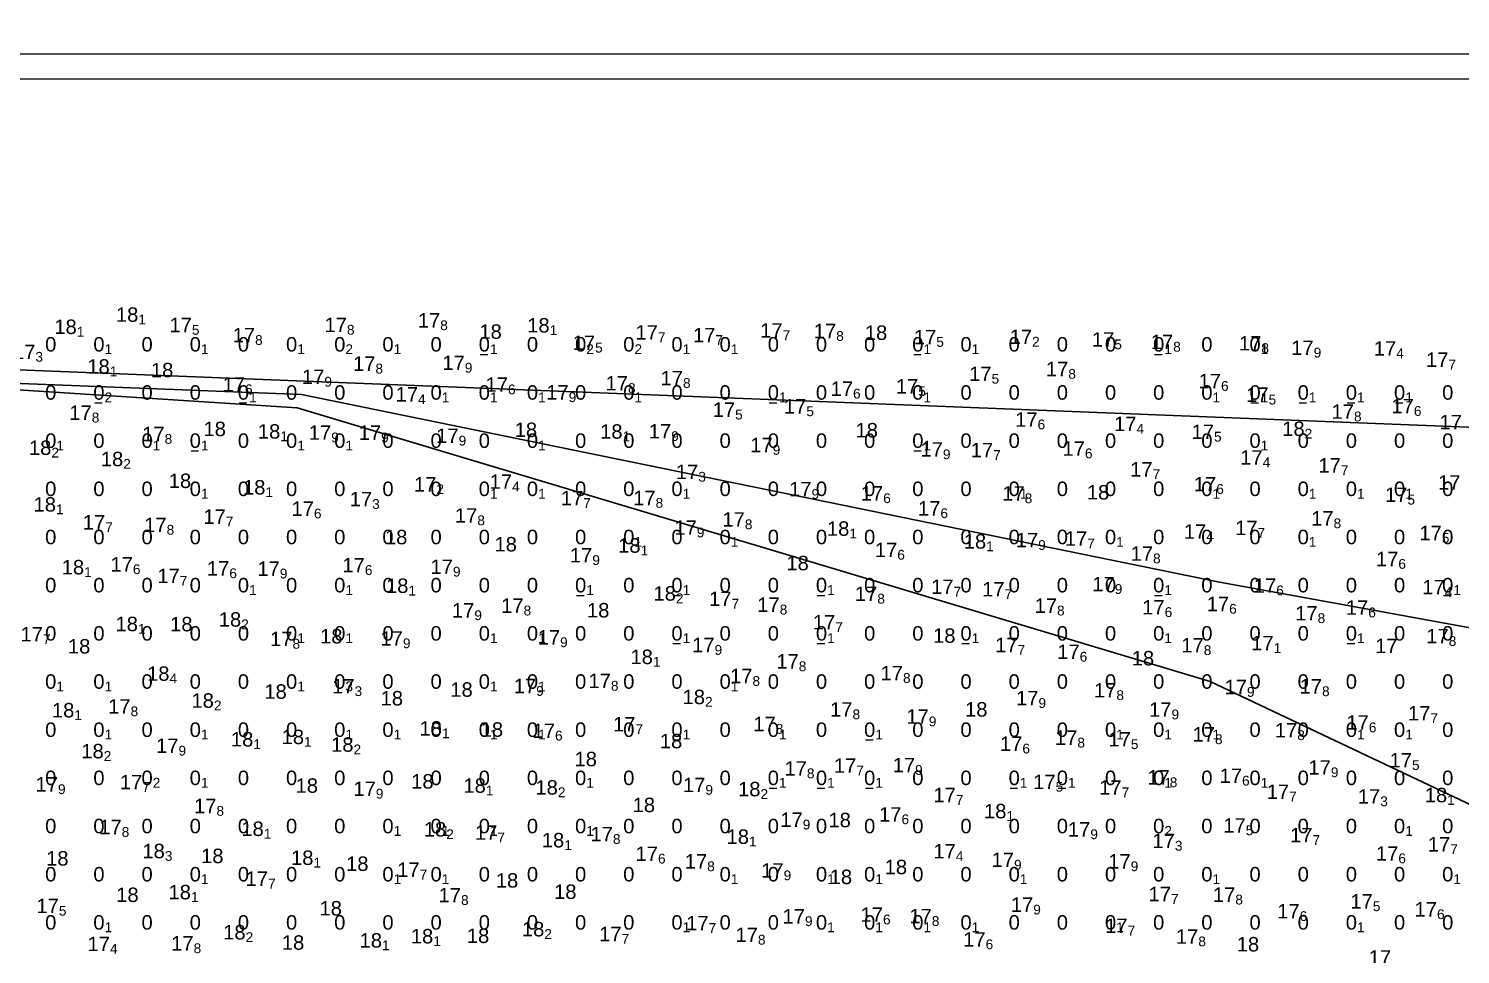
# Model space of a CAD drawing. Header units: millimetres. Extents: x 0 to 581027, y 0 to 6627194.
# Drawn here: x 580142.5 to 580320.9, y 6625922 to 6626037.3 of the extents above; entities that cross this region are included whole.
import ezdxf
from ezdxf.enums import TextEntityAlignment as Align

# ---------------------------------------------------------------- set-up
doc = ezdxf.new("R2010")
doc.units = ezdxf.units.MM
doc.layers.add('Soundings_1000', color=7, linetype='Continuous', true_color=0x000000)
doc.layers.add('soundings_diff', color=7, linetype='Continuous', true_color=0x000000)
for name, color, linetype in [('tiff', 7, 'Continuous'), ('tiff17.2', 7, 'Continuous'), ('Этап 3.2 верхняя бровка', 7, 'Continuous'), ('Этап 3.2 нижняя бровка', 7, 'Continuous'), ('Этап 3.2 рабочая прорезь', 7, 'Continuous'), ('Этап 4.2 нижняя бровка', 7, 'Continuous')]:
    doc.layers.add(name, color=color, linetype=linetype)
doc.styles.get("Standard").update_dxf_attribs({"font": 'arial.ttf'})
picture_1 = doc.add_image_def('image2.tif', size_in_pixel=(3838, 2796))
picture_2 = doc.add_image_def('image3.tif', size_in_pixel=(3838, 2796))
picture_3 = doc.add_image_def('image4.tif', size_in_pixel=(2844, 2049))

msp = doc.modelspace()

# ---------------------------------------------------------------- linework, layer by layer
at = {"layer": 'soundings_diff', "color": 18, "true_color": 0x000000}
for p, q in [((580198.78, 6625996.72, -0.06), (580199.72, 6625996.72, -0.06)), ((580252.78, 6625996.72, -0.05), (580253.72, 6625996.72, -0.05)), ((580282.78, 6625996.72, -0.05), (580283.72, 6625996.72, -0.05)), ((580150.78, 6625990.72, -0.16), (580151.72, 6625990.72, -0.16)), ((580168.78, 6625990.72, -0.05), (580169.72, 6625990.72, -0.05)), ((580234.78, 6625990.72, -0.06), (580235.72, 6625990.72, -0.06)), ((580294.78, 6625990.72, -0.07), (580295.72, 6625990.72, -0.07)), ((580300.78, 6625990.72, -0.05), (580301.72, 6625990.72, -0.05)), ((580306.78, 6625990.72, -0.08), (580307.72, 6625990.72, -0.08)), ((580312.78, 6625990.72, -0.11), (580313.72, 6625990.72, -0.11)), ((580162.78, 6625984.72, -0.05), (580163.72, 6625984.72, -0.05)), ((580252.78, 6625984.72, -0.05), (580253.72, 6625984.72, -0.05)), ((580210.78, 6625966.72, -0.05), (580211.72, 6625966.72, -0.05)), ((580222.78, 6625966.72, -0.13), (580223.72, 6625966.72, -0.13)), ((580240.78, 6625966.72, -0.06), (580241.72, 6625966.72, -0.06)), ((580282.78, 6625966.72, -0.08), (580283.72, 6625966.72, -0.08)), ((580318.78, 6625966.72, -0.05), (580319.72, 6625966.72, -0.05)), ((580222.78, 6625960.72, -0.07), (580223.72, 6625960.72, -0.07)), ((580240.78, 6625960.72, -0.11), (580241.72, 6625960.72, -0.11)), ((580258.78, 6625960.72, -0.08), (580259.72, 6625960.72, -0.08)), ((580306.78, 6625960.72, -0.08), (580307.72, 6625960.72, -0.08)), ((580222.78, 6625948.72, -0.07), (580223.72, 6625948.72, -0.07)), ((580246.78, 6625948.72, -0.06), (580247.72, 6625948.72, -0.06)), ((580234.78, 6625942.72, -0.07), (580235.72, 6625942.72, -0.07)), ((580240.78, 6625942.72, -0.05), (580241.72, 6625942.72, -0.05)), ((580246.78, 6625942.72, -0.05), (580247.72, 6625942.72, -0.05)), ((580264.78, 6625942.72, -0.08), (580265.72, 6625942.72, -0.08)), ((580270.78, 6625942.72, -0.11), (580271.72, 6625942.72, -0.11))]:
    msp.add_line(p, q, dxfattribs=at)
at = {"layer": 'Этап 3.2 верхняя бровка', "color": 3, "lineweight": 30}
msp.add_lwpolyline([(580109.64, 6625994.38), (580176, 6625990.07), (580289.72, 6625956.01), (580347.34, 6625928.72), (580434.28, 6625915.16), (580568.81, 6625931.39), (580570.09, 6625963.7)], dxfattribs=at)
at = {"layer": 'Этап 3.2 нижняя бровка', "color": 1, "lineweight": 30}
msp.add_lwpolyline([(580576.58, 6626127.97), (580534.6, 6626089.19), (580127.29, 6626105.37), (580109.71, 6625996.05), (580570.65, 6625977.85), (580576.58, 6626127.97)], dxfattribs=at)
at = {"layer": 'Этап 3.2 рабочая прорезь', "color": 5, "lineweight": 30}
msp.add_lwpolyline([(580109.71, 6625996.05), (580109.64, 6625994.38), (580176.53, 6625991.74), (580290.65, 6625968.42), (580348.76, 6625957.82), (580436, 6625950.56), (580570.09, 6625963.7), (580570.65, 6625977.85)], dxfattribs=at)
at = {"layer": 'Этап 4.2 нижняя бровка', "color": 1, "lineweight": 30}
msp.add_lwpolyline([(580570.65, 6625977.85), (580109.71, 6625996.05), (580034.52, 6625734.46), (580560.2, 6625713.67), (580570.65, 6625977.85)], dxfattribs=at)

# ---------------------------------------------------------------- texts
at = {"layer": 'Soundings_1000', "color": 18, "true_color": 0x000000}
for s, p in [('18', (580148.54, 6626000.18, 18.05)), ('18', (580156.21, 6626001.7, 18.11)), ('17', (580162.88, 6626000.41, 17.49)), ('17', (580182.19, 6626000.42, 17.75)), ('17', (580193.81, 6626000.98, 17.82)), ('18', (580207.44, 6626000.37, 18.07)), ('17', (580170.75, 6625999.14, 17.77)), ('18', (580201.48, 6625999.58, 18.03)), ('17', (580220.92, 6625999.48, 17.71)), ('17', (580228.09, 6625999.14, 17.71)), ('17', (580236.46, 6625999.73, 17.74)), ('17', (580243.13, 6625999.65, 17.83)), ('18', (580249.49, 6625999.45, 17.99)), ('17', (580255.6, 6625998.9, 17.5)), ('17', (580267.53, 6625998.93, 17.2)), ('17', (580277.77, 6625998.6, 17.48)), ('17', (580143.39, 6625997.05, 17.29)), ('17', (580213.1, 6625998.19, 17.54)), ('17', (580285.1, 6625998.3, 17.75)), ('17', (580296.09, 6625998.13, 17.83)), ('17', (580302.6, 6625997.57, 17.92)), ('17', (580312.88, 6625997.48, 17.38)), ('18', (580152.65, 6625995.24, 18.14)), ('17', (580185.74, 6625995.58, 17.8)), ('17', (580196.87, 6625995.69, 17.85)), ('17', (580272.04, 6625994.93, 17.81)), ('17', (580319.38, 6625996.08, 17.72)), ('18', (580160.57, 6625994.79, 17.98)), ('17', (580179.38, 6625993.95, 17.87)), ('17', (580217.2, 6625993.15, 17.75)), ('17', (580224.05, 6625993.79, 17.84)), ('17', (580262.48, 6625994.32, 17.45)), ('17', (580291.06, 6625993.42, 17.56)), ('17', (580169.5, 6625993, 17.57)), ('17', (580191.05, 6625991.77, 17.35)), ('17', (580202.25, 6625992.99, 17.59)), ('17', (580209.81, 6625992.02, 17.89)), ('17', (580245.23, 6625992.47, 17.58)), ('17', (580253.35, 6625992.76, 17.46)), ('17', (580296.98, 6625991.72, 17.53)), ('17', (580150.4, 6625989.49, 17.79)), ('17', (580230.54, 6625989.86, 17.52)), ('17', (580239.41, 6625990.27, 17.48)), ('17', (580307.62, 6625989.62, 17.79)), ('17', (580315.08, 6625990.3, 17.63)), ('17', (580268.21, 6625988.63, 17.58)), ('17', (580280.53, 6625988.09, 17.4)), ('17', (580321.07, 6625988.31, 17.37)), ('17', (580159.48, 6625986.83, 17.76)), ('18', (580167.12, 6625987.46, 17.97)), ('18', (580173.89, 6625987.15, 18.08)), ('17', (580180.23, 6625987.01, 17.85)), ('17', (580186.45, 6625987, 17.93)), ('17', (580196.1, 6625986.61, 17.9)), ('18', (580205.88, 6625987.35, 18.04)), ('18', (580216.52, 6625987.14, 18.07)), ('17', (580222.58, 6625987.17, 17.94)), ('18', (580248.33, 6625987.3, 17.96)), ('17', (580290.19, 6625987.1, 17.48)), ('18', (580301.48, 6625987.48, 18.23)), ('18', (580145.38, 6625985.12, 18.2)), ('17', (580235.22, 6625985.46, 17.9)), ('17', (580256.42, 6625984.91, 17.91)), ('17', (580262.68, 6625984.82, 17.74)), ('17', (580274.11, 6625985.02, 17.55)), ('18', (580154.33, 6625983.71, 18.17)), ('17', (580282.54, 6625982.43, 17.65)), ('17', (580296.25, 6625983.91, 17.41)), ('17', (580305.98, 6625982.92, 17.71)), ('18', (580162.79, 6625981, 18)), ('17', (580193.33, 6625980.56, 17.18)), ('17', (580202.76, 6625980.9, 17.39)), ('17', (580225.95, 6625982.11, 17.28)), ('17', (580290.46, 6625980.58, 17.62)), ('17', (580320.88, 6625980.79, 17.9)), ('18', (580172.04, 6625980.19, 18.09)), ('17', (580211.62, 6625978.84, 17.71)), ('17', (580220.63, 6625978.86, 17.78)), ('17', (580240.06, 6625979.96, 17.88)), ('17', (580248.98, 6625979.44, 17.6)), ('17', (580266.61, 6625979.43, 17.79)), ('18', (580277.14, 6625979.57, 17.97)), ('17', (580314.28, 6625979.26, 17.48)), ('18', (580145.95, 6625978.06, 18.12)), ('17', (580178.08, 6625977.53, 17.62)), ('17', (580185.33, 6625978.72, 17.29)), ('17', (580256.11, 6625977.57, 17.62)), ('17', (580152.08, 6625975.83, 17.7)), ('17', (580159.73, 6625975.51, 17.77)), ('17', (580167.1, 6625976.53, 17.68)), ('17', (580198.43, 6625976.68, 17.75)), ('17', (580231.75, 6625976.19, 17.8)), ('17', (580305.08, 6625976.32, 17.76)), ('18', (580189.72, 6625973.99, 17.96)), ('17', (580225.77, 6625975.17, 17.93)), ('18', (580244.77, 6625975.05, 18.07)), ('18', (580261.81, 6625973.45, 18.06)), ('17', (580268.29, 6625973.61, 17.86)), ('17', (580274.4, 6625973.81, 17.69)), ('17', (580289.22, 6625974.68, 17.42)), ('17', (580295.61, 6625975.13, 17.73)), ('17', (580318.56, 6625974.49, 17.47)), ('18', (580203.36, 6625973.1, 18.01)), ('17', (580212.75, 6625971.73, 17.92)), ('18', (580218.76, 6625972.94, 18.08)), ('17', (580250.74, 6625972.39, 17.61)), ('17', (580282.6, 6625971.94, 17.77)), ('18', (580149.46, 6625970.24, 18.05)), ('17', (580155.53, 6625970.59, 17.57)), ('17', (580167.54, 6625970.09, 17.62)), ('17', (580173.83, 6625970.06, 17.85)), ('17', (580184.42, 6625970.49, 17.64)), ('17', (580195.39, 6625970.29, 17.93)), ('18', (580239.72, 6625970.75, 17.95)), ('17', (580313.15, 6625971.26, 17.64)), ('17', (580161.37, 6625969.15, 17.66)), ('17', (580277.82, 6625968.13, 17.86)), ('18', (580189.85, 6625967.93, 18.13)), ('18', (580223.16, 6625966.97, 18.16)), ('17', (580230.09, 6625966.3, 17.68)), ('17', (580248.25, 6625966.93, 17.83)), ('17', (580257.75, 6625967.8, 17.66)), ('17', (580264.1, 6625967.5, 17.69)), ('17', (580297.94, 6625967.95, 17.57)), ('17', (580318.92, 6625967.76, 17.44)), ('17', (580198.06, 6625964.87, 17.92)), ('17', (580204.19, 6625965.45, 17.81)), ('18', (580214.88, 6625964.88, 18.04)), ('17', (580236.09, 6625965.57, 17.81)), ('17', (580270.64, 6625965.45, 17.75)), ('17', (580284.04, 6625965.25, 17.62)), ('17', (580292.07, 6625965.66, 17.57)), ('17', (580309.4, 6625965.21, 17.58)), ('18', (580156.16, 6625963.17, 18.09)), ('18', (580162.96, 6625963.15, 17.97)), ('18', (580169.02, 6625963.73, 18.23)), ('17', (580243.02, 6625963.39, 17.7)), ('17', (580303.09, 6625964.5, 17.81)), ('17', (580144.33, 6625961.89, 17.71)), ('17', (580175.41, 6625961.31, 17.76)), ('18', (580181.64, 6625961.64, 17.98)), ('17', (580189.16, 6625961.37, 17.92)), ('17', (580208.74, 6625961.5, 17.9)), ('18', (580257.99, 6625961.72, 17.99)), ('17', (580319.42, 6625961.65, 17.82)), ('18', (580150.23, 6625960.39, 17.96)), ('17', (580227.98, 6625960.55, 17.94)), ('17', (580265.72, 6625960.55, 17.73)), ('17', (580273.46, 6625959.7, 17.59)), ('17', (580288.91, 6625960.52, 17.77)), ('17', (580297.62, 6625960.78, 17.08)), ('17', (580313.05, 6625960.44, 17.01)), ('18', (580220.3, 6625959.07, 18.07)), ('17', (580238.47, 6625958.51, 17.8)), ('18', (580282.73, 6625958.9, 18.01)), ('18', (580160.09, 6625956.99, 18.36)), ('17', (580215.07, 6625956.08, 17.81)), ('17', (580232.7, 6625956.68, 17.76)), ('17', (580251.45, 6625957.05, 17.83)), ('18', (580174.7, 6625954.75, 17.97)), ('17', (580183.14, 6625955.41, 17.29)), ('18', (580189.18, 6625953.92, 17.97)), ('18', (580197.86, 6625955, 18.03)), ('17', (580205.76, 6625955.44, 17.85)), ('18', (580226.79, 6625954.08, 18.19)), ('17', (580268.32, 6625953.93, 17.94)), ('17', (580278.03, 6625954.91, 17.82)), ('17', (580294.29, 6625955.31, 17.87)), ('17', (580303.64, 6625955.4, 17.84)), ('18', (580148.24, 6625952.43, 18.05)), ('17', (580155.24, 6625952.9, 17.82)), ('18', (580165.62, 6625953.63, 18.16)), ('17', (580245.16, 6625952.52, 17.82)), ('18', (580261.97, 6625952.53, 18.02)), ('17', (580284.89, 6625952.51, 17.93)), ('17', (580317.14, 6625952.05, 17.7)), ('17', (580218.13, 6625950.68, 17.65)), ('17', (580235.6, 6625950.71, 17.78)), ('17', (580254.66, 6625951.64, 17.93)), ('17', (580309.47, 6625950.9, 17.63)), ('18', (580170.53, 6625948.81, 18.09)), ('18', (580176.85, 6625949.1, 18.11)), ('18', (580194.02, 6625950.16, 18.1)), ('18', (580201.64, 6625950.02, 18.03)), ('17', (580208.11, 6625949.87, 17.6)), ('18', (580223.96, 6625948.58, 17.97)), ('17', (580273.17, 6625949, 17.79)), ('17', (580279.83, 6625948.81, 17.46)), ('17', (580290.31, 6625949.42, 17.81)), ('17', (580300.56, 6625949.93, 17.75)), ('18', (580151.9, 6625947.33, 18.16)), ('17', (580161.21, 6625948, 17.94)), ('18', (580183.01, 6625948.15, 18.19)), ('17', (580266.32, 6625948.26, 17.58)), ('18', (580213.33, 6625946.35, 17.95)), ('17', (580239.48, 6625945.17, 17.82)), ('17', (580245.63, 6625945.53, 17.68)), ('17', (580252.96, 6625945.59, 17.88)), ('17', (580304.74, 6625945.3, 17.86)), ('17', (580314.85, 6625946.2, 17.54)), ('17', (580146.2, 6625943.2, 17.85)), ('17', (580156.7, 6625943.47, 17.66)), ('18', (580192.99, 6625943.57, 17.95)), ('17', (580226.84, 6625943.12, 17.88)), ('17', (580270.46, 6625943.5, 17.48)), ('17', (580284.68, 6625944.06, 17.83)), ('17', (580293.68, 6625944.26, 17.61)), ('18', (580178.59, 6625943.04, 17.97)), ('17', (580185.79, 6625942.64, 17.93)), ('18', (580199.49, 6625943.04, 18.13)), ('18', (580208.46, 6625942.81, 18.19)), ('18', (580233.7, 6625942.6, 18.2)), ('17', (580258.03, 6625941.86, 17.66)), ('17', (580278.68, 6625942.8, 17.67)), ('17', (580299.54, 6625942.27, 17.72)), ('17', (580310.89, 6625941.69, 17.31)), ('18', (580319.23, 6625941.86, 18.1)), ('17', (580165.94, 6625940.5, 17.78)), ('18', (580220.57, 6625940.63, 17.98)), ('18', (580264.33, 6625939.86, 18.09)), ('17', (580154.14, 6625937.88, 17.82)), ('17', (580238.96, 6625938.79, 17.93)), ('18', (580244.96, 6625938.75, 17.99)), ('17', (580251.26, 6625939.45, 17.57)), ('17', (580294.14, 6625938.08, 17.45)), ('18', (580171.83, 6625937.66, 18.1)), ('18', (580194.56, 6625937.59, 18.17)), ('17', (580200.93, 6625937.19, 17.68)), ('18', (580209.26, 6625936.24, 18.06)), ('17', (580215.32, 6625936.99, 17.75)), ('18', (580232.27, 6625936.68, 18.13)), ('17', (580274.78, 6625937.59, 17.86)), ('17', (580285.31, 6625936.15, 17.29)), ('17', (580302.46, 6625936.87, 17.68)), ('18', (580159.51, 6625934.89, 18.25)), ('18', (580166.82, 6625934.28, 17.96)), ('17', (580220.93, 6625934.55, 17.59)), ('17', (580258.03, 6625934.86, 17.38)), ('17', (580313.15, 6625934.58, 17.55)), ('17', (580319.61, 6625935.72, 17.69)), ('18', (580147.52, 6625933.98, 18.04)), ('18', (580178.02, 6625934.05, 18.12)), ('18', (580184.88, 6625933.31, 17.99)), ('17', (580191.24, 6625932.56, 17.73)), ('17', (580227.06, 6625933.6, 17.84)), ('17', (580236.58, 6625932.47, 17.87)), ('18', (580251.96, 6625932.9, 18.04)), ('17', (580265.28, 6625933.79, 17.94)), ('17', (580279.81, 6625933.6, 17.89)), ('17', (580172.36, 6625931.44, 17.73)), ('18', (580203.53, 6625931.23, 17.95)), ('18', (580245.11, 6625931.67, 17.95)), ('18', (580156.25, 6625929.44, 17.95)), ('18', (580162.76, 6625929.77, 18.09)), ('17', (580196.4, 6625929.39, 17.81)), ('18', (580210.78, 6625929.82, 17.96)), ('17', (580284.83, 6625929.53, 17.7)), ('17', (580292.84, 6625929.45, 17.75)), ('17', (580146.31, 6625928.06, 17.48)), ('18', (580181.57, 6625927.76, 18)), ('17', (580267.67, 6625928.21, 17.86)), ('17', (580300.86, 6625927.39, 17.55)), ('17', (580309.97, 6625928.62, 17.45)), ('17', (580317.96, 6625927.63, 17.57)), ('17', (580227.24, 6625925.91, 17.74)), ('17', (580239.24, 6625926.76, 17.85)), ('17', (580248.96, 6625926.97, 17.6)), ('17', (580255.04, 6625926.78, 17.84)), ('17', (580279.42, 6625925.58, 17.73)), ('18', (580169.57, 6625924.77, 18.22)), ('18', (580176.88, 6625923.49, 17.95)), ('18', (580186.56, 6625923.76, 18.14)), ('18', (580192.94, 6625924.28, 18.1)), ('18', (580199.92, 6625924.33, 17.99)), ('18', (580206.78, 6625925.16, 18.2)), ('17', (580216.4, 6625924.56, 17.73)), ('17', (580233.38, 6625924.45, 17.77)), ('17', (580261.74, 6625923.88, 17.62)), ('17', (580288.23, 6625924.24, 17.81)), ('17', (580152.68, 6625923.32, 17.43)), ('17', (580163.09, 6625923.39, 17.82)), ('18', (580295.81, 6625923.28, 17.95)), ('17', (580312.25, 6625921.63, 17.29))]:
    msp.add_text(s, height=1.8, dxfattribs=at).set_placement(p, align=Align.MIDDLE_RIGHT)
for s, p in [('1', (580156.21, 6626001.7, 18.11)), ('1', (580148.54, 6626000.18, 18.05)), ('5', (580162.88, 6626000.41, 17.49)), ('8', (580182.19, 6626000.42, 17.75)), ('8', (580193.81, 6626000.98, 17.82)), ('1', (580207.44, 6626000.37, 18.07)), ('7', (580220.92, 6625999.48, 17.71)), ('7', (580236.46, 6625999.73, 17.74)), ('8', (580243.13, 6625999.65, 17.83)), ('8', (580170.75, 6625999.14, 17.77)), ('5', (580213.1, 6625998.19, 17.54)), ('7', (580228.09, 6625999.14, 17.71)), ('5', (580255.6, 6625998.9, 17.5)), ('2', (580267.53, 6625998.93, 17.2)), ('5', (580277.77, 6625998.6, 17.48)), ('8', (580285.1, 6625998.3, 17.75)), ('8', (580296.09, 6625998.13, 17.83)), ('9', (580302.6, 6625997.57, 17.92)), ('3', (580143.39, 6625997.05, 17.29)), ('4', (580312.88, 6625997.48, 17.38)), ('7', (580319.38, 6625996.08, 17.72)), ('1', (580152.65, 6625995.24, 18.14)), ('9', (580179.38, 6625993.95, 17.87)), ('8', (580185.74, 6625995.58, 17.8)), ('9', (580196.87, 6625995.69, 17.85)), ('5', (580262.48, 6625994.32, 17.45)), ('8', (580272.04, 6625994.93, 17.81)), ('6', (580169.5, 6625993, 17.57)), ('6', (580202.25, 6625992.99, 17.59)), ('8', (580217.2, 6625993.15, 17.75)), ('8', (580224.05, 6625993.79, 17.84)), ('6', (580245.23, 6625992.47, 17.58)), ('5', (580253.35, 6625992.76, 17.46)), ('6', (580291.06, 6625993.42, 17.56)), ('4', (580191.05, 6625991.77, 17.35)), ('9', (580209.81, 6625992.02, 17.89)), ('5', (580296.98, 6625991.72, 17.53)), ('8', (580150.4, 6625989.49, 17.79)), ('5', (580230.54, 6625989.86, 17.52)), ('5', (580239.41, 6625990.27, 17.48)), ('6', (580268.21, 6625988.63, 17.58)), ('8', (580307.62, 6625989.62, 17.79)), ('6', (580315.08, 6625990.3, 17.63)), ('8', (580159.48, 6625986.83, 17.76)), ('1', (580173.89, 6625987.15, 18.08)), ('9', (580180.23, 6625987.01, 17.85)), ('9', (580186.45, 6625987, 17.93)), ('1', (580216.52, 6625987.14, 18.07)), ('9', (580222.58, 6625987.17, 17.94)), ('4', (580280.53, 6625988.09, 17.4)), ('5', (580290.19, 6625987.1, 17.48)), ('2', (580301.48, 6625987.48, 18.23)), ('2', (580145.38, 6625985.12, 18.2)), ('9', (580196.1, 6625986.61, 17.9)), ('9', (580235.22, 6625985.46, 17.9)), ('6', (580274.11, 6625985.02, 17.55)), ('2', (580154.33, 6625983.71, 18.17)), ('9', (580256.42, 6625984.91, 17.91)), ('7', (580262.68, 6625984.82, 17.74)), ('4', (580296.25, 6625983.91, 17.41)), ('3', (580225.95, 6625982.11, 17.28)), ('7', (580282.54, 6625982.43, 17.65)), ('7', (580305.98, 6625982.92, 17.71)), ('1', (580172.04, 6625980.19, 18.09)), ('2', (580193.33, 6625980.56, 17.18)), ('4', (580202.76, 6625980.9, 17.39)), ('9', (580240.06, 6625979.96, 17.88)), ('6', (580290.46, 6625980.58, 17.62)), ('1', (580145.95, 6625978.06, 18.12)), ('3', (580185.33, 6625978.72, 17.29)), ('7', (580211.62, 6625978.84, 17.71)), ('8', (580220.63, 6625978.86, 17.78)), ('6', (580248.98, 6625979.44, 17.6)), ('8', (580266.61, 6625979.43, 17.79)), ('5', (580314.28, 6625979.26, 17.48)), ('7', (580167.1, 6625976.53, 17.68)), ('6', (580178.08, 6625977.53, 17.62)), ('8', (580198.43, 6625976.68, 17.75)), ('8', (580231.75, 6625976.19, 17.8)), ('6', (580256.11, 6625977.57, 17.62)), ('8', (580305.08, 6625976.32, 17.76)), ('7', (580152.08, 6625975.83, 17.7)), ('8', (580159.73, 6625975.51, 17.77)), ('9', (580225.77, 6625975.17, 17.93)), ('1', (580244.77, 6625975.05, 18.07)), ('4', (580289.22, 6625974.68, 17.42)), ('7', (580295.61, 6625975.13, 17.73)), ('5', (580318.56, 6625974.49, 17.47)), ('1', (580218.76, 6625972.94, 18.08)), ('1', (580261.81, 6625973.45, 18.06)), ('9', (580268.29, 6625973.61, 17.86)), ('7', (580274.4, 6625973.81, 17.69)), ('9', (580212.75, 6625971.73, 17.92)), ('6', (580250.74, 6625972.39, 17.61)), ('8', (580282.6, 6625971.94, 17.77)), ('6', (580313.15, 6625971.26, 17.64)), ('1', (580149.46, 6625970.24, 18.05)), ('6', (580155.53, 6625970.59, 17.57)), ('7', (580161.37, 6625969.15, 17.66)), ('6', (580167.54, 6625970.09, 17.62)), ('9', (580173.83, 6625970.06, 17.85)), ('6', (580184.42, 6625970.49, 17.64)), ('9', (580195.39, 6625970.29, 17.93)), ('1', (580189.85, 6625967.93, 18.13)), ('7', (580257.75, 6625967.8, 17.66)), ('7', (580264.1, 6625967.5, 17.69)), ('9', (580277.82, 6625968.13, 17.86)), ('6', (580297.94, 6625967.95, 17.57)), ('4', (580318.92, 6625967.76, 17.44)), ('8', (580204.19, 6625965.45, 17.81)), ('2', (580223.16, 6625966.97, 18.16)), ('7', (580230.09, 6625966.3, 17.68)), ('8', (580236.09, 6625965.57, 17.81)), ('8', (580248.25, 6625966.93, 17.83)), ('8', (580270.64, 6625965.45, 17.75)), ('6', (580292.07, 6625965.66, 17.57)), ('2', (580169.02, 6625963.73, 18.23)), ('9', (580198.06, 6625964.87, 17.92)), ('6', (580284.04, 6625965.25, 17.62)), ('8', (580303.09, 6625964.5, 17.81)), ('6', (580309.4, 6625965.21, 17.58)), ('7', (580144.33, 6625961.89, 17.71)), ('1', (580156.16, 6625963.17, 18.09)), ('7', (580243.02, 6625963.39, 17.7)), ('8', (580175.41, 6625961.31, 17.76)), ('9', (580189.16, 6625961.37, 17.92)), ('9', (580208.74, 6625961.5, 17.9)), ('9', (580227.98, 6625960.55, 17.94)), ('7', (580265.72, 6625960.55, 17.73)), ('8', (580288.91, 6625960.52, 17.77)), ('1', (580297.62, 6625960.78, 17.08)), ('8', (580319.42, 6625961.65, 17.82)), ('1', (580220.3, 6625959.07, 18.07)), ('8', (580238.47, 6625958.51, 17.8)), ('6', (580273.46, 6625959.7, 17.59)), ('4', (580160.09, 6625956.99, 18.36)), ('8', (580232.7, 6625956.68, 17.76)), ('8', (580251.45, 6625957.05, 17.83)), ('3', (580183.14, 6625955.41, 17.29)), ('9', (580205.76, 6625955.44, 17.85)), ('8', (580215.07, 6625956.08, 17.81)), ('8', (580278.03, 6625954.91, 17.82)), ('9', (580294.29, 6625955.31, 17.87)), ('8', (580303.64, 6625955.4, 17.84)), ('2', (580165.62, 6625953.63, 18.16)), ('2', (580226.79, 6625954.08, 18.19)), ('9', (580268.32, 6625953.93, 17.94)), ('1', (580148.24, 6625952.43, 18.05)), ('8', (580155.24, 6625952.9, 17.82)), ('8', (580245.16, 6625952.52, 17.82)), ('9', (580254.66, 6625951.64, 17.93)), ('9', (580284.89, 6625952.51, 17.93)), ('7', (580317.14, 6625952.05, 17.7)), ('1', (580194.02, 6625950.16, 18.1)), ('6', (580208.11, 6625949.87, 17.6)), ('7', (580218.13, 6625950.68, 17.65)), ('8', (580235.6, 6625950.71, 17.78)), ('8', (580290.31, 6625949.42, 17.81)), ('8', (580300.56, 6625949.93, 17.75)), ('6', (580309.47, 6625950.9, 17.63)), ('9', (580161.21, 6625948, 17.94)), ('1', (580170.53, 6625948.81, 18.09)), ('1', (580176.85, 6625949.1, 18.11)), ('2', (580183.01, 6625948.15, 18.19)), ('6', (580266.32, 6625948.26, 17.58)), ('8', (580273.17, 6625949, 17.79)), ('5', (580279.83, 6625948.81, 17.46)), ('2', (580151.9, 6625947.33, 18.16)), ('5', (580314.85, 6625946.2, 17.54)), ('8', (580239.48, 6625945.17, 17.82)), ('7', (580245.63, 6625945.53, 17.68)), ('9', (580252.96, 6625945.59, 17.88)), ('8', (580284.68, 6625944.06, 17.83)), ('6', (580293.68, 6625944.26, 17.61)), ('9', (580304.74, 6625945.3, 17.86)), ('9', (580146.2, 6625943.2, 17.85)), ('7', (580156.7, 6625943.47, 17.66)), ('9', (580185.79, 6625942.64, 17.93)), ('1', (580199.49, 6625943.04, 18.13)), ('2', (580208.46, 6625942.81, 18.19)), ('9', (580226.84, 6625943.12, 17.88)), ('2', (580233.7, 6625942.6, 18.2)), ('5', (580270.46, 6625943.5, 17.48)), ('7', (580278.68, 6625942.8, 17.67)), ('7', (580299.54, 6625942.27, 17.72)), ('8', (580165.94, 6625940.5, 17.78)), ('7', (580258.03, 6625941.86, 17.66)), ('3', (580310.89, 6625941.69, 17.31)), ('1', (580319.23, 6625941.86, 18.1)), ('9', (580238.96, 6625938.79, 17.93)), ('6', (580251.26, 6625939.45, 17.57)), ('1', (580264.33, 6625939.86, 18.09)), ('8', (580154.14, 6625937.88, 17.82)), ('1', (580171.83, 6625937.66, 18.1)), ('2', (580194.56, 6625937.59, 18.17)), ('7', (580200.93, 6625937.19, 17.68)), ('8', (580215.32, 6625936.99, 17.75)), ('9', (580274.78, 6625937.59, 17.86)), ('5', (580294.14, 6625938.08, 17.45)), ('1', (580209.26, 6625936.24, 18.06)), ('1', (580232.27, 6625936.68, 18.13)), ('3', (580285.31, 6625936.15, 17.29)), ('7', (580302.46, 6625936.87, 17.68)), ('7', (580319.61, 6625935.72, 17.69)), ('3', (580159.51, 6625934.89, 18.25)), ('1', (580178.02, 6625934.05, 18.12)), ('6', (580220.93, 6625934.55, 17.59)), ('8', (580227.06, 6625933.6, 17.84)), ('4', (580258.03, 6625934.86, 17.38)), ('9', (580265.28, 6625933.79, 17.94)), ('9', (580279.81, 6625933.6, 17.89)), ('6', (580313.15, 6625934.58, 17.55)), ('7', (580191.24, 6625932.56, 17.73)), ('9', (580236.58, 6625932.47, 17.87)), ('1', (580162.76, 6625929.77, 18.09)), ('7', (580172.36, 6625931.44, 17.73)), ('5', (580146.31, 6625928.06, 17.48)), ('8', (580196.4, 6625929.39, 17.81)), ('9', (580267.67, 6625928.21, 17.86)), ('7', (580284.83, 6625929.53, 17.7)), ('8', (580292.84, 6625929.45, 17.75)), ('5', (580309.97, 6625928.62, 17.45)), ('9', (580239.24, 6625926.76, 17.85)), ('6', (580248.96, 6625926.97, 17.6)), ('8', (580255.04, 6625926.78, 17.84)), ('6', (580300.86, 6625927.39, 17.55)), ('6', (580317.96, 6625927.63, 17.57)), ('2', (580169.57, 6625924.77, 18.22)), ('2', (580206.78, 6625925.16, 18.2)), ('7', (580216.4, 6625924.56, 17.73)), ('7', (580227.24, 6625925.91, 17.74)), ('8', (580233.38, 6625924.45, 17.77)), ('7', (580279.42, 6625925.58, 17.73)), ('4', (580152.68, 6625923.32, 17.43)), ('8', (580163.09, 6625923.39, 17.82)), ('1', (580186.56, 6625923.76, 18.14)), ('1', (580192.94, 6625924.28, 18.1)), ('6', (580261.74, 6625923.88, 17.62)), ('8', (580288.23, 6625924.24, 17.81))]:
    msp.add_text(s, height=1.22, dxfattribs=at).set_placement(p, align=Align.TOP_LEFT)
at = {"layer": 'soundings_diff', "color": 18, "true_color": 0x000000}
for p in [(580146, 6625998, 0.04), (580152, 6625998, 0.08), (580158, 6625998, 0.01), (580164, 6625998, 0.06), (580170, 6625998, 0.04), (580176, 6625998, 0.06), (580182, 6625998, 0.2), (580188, 6625998, 0.07), (580194, 6625998, -0.03), (580200, 6625998, -0.06), (580206, 6625998, 0.04), (580212, 6625998, 0.15), (580218, 6625998, 0.18), (580224, 6625998, 0.07), (580230, 6625998, 0.09), (580236, 6625998, -0.04), (580242, 6625998, -0.02), (580248, 6625998, 0.03), (580254, 6625998, -0.05), (580260, 6625998, 0.05), (580266, 6625998, 0.02), (580272, 6625998, 0.04), (580278, 6625998, 0.03), (580284, 6625998, -0.05), (580290, 6625998, 0.01), (580296, 6625998, 0.05), (580146, 6625992, -0.01), (580152, 6625992, -0.16), (580158, 6625992, 0.01), (580164, 6625992, 0.03), (580170, 6625992, -0.05), (580176, 6625992, -0.01), (580182, 6625992, -0.03), (580188, 6625992, 0.04), (580194, 6625992, 0.08), (580200, 6625992, 0.07), (580206, 6625992, 0.07), (580212, 6625992, -0.02), (580218, 6625992, 0.11), (580224, 6625992, -0.01), (580230, 6625992, -0.01), (580236, 6625992, -0.06), (580242, 6625992), (580248, 6625992, 0.01), (580254, 6625992, 0.09), (580260, 6625992, -0.01), (580266, 6625992, -0.03), (580272, 6625992), (580278, 6625992, -0.03), (580284, 6625992, 0.02), (580290, 6625992, 0.07), (580296, 6625992, -0.07), (580302, 6625992, -0.05), (580308, 6625992, -0.08), (580314, 6625992, -0.11), (580320, 6625992, 0.01), (580146, 6625986, 0.06), (580152, 6625986, 0.02), (580158, 6625986, 0.06), (580164, 6625986, -0.05), (580170, 6625986, -0.03), (580176, 6625986, 0.06), (580182, 6625986, 0.11), (580188, 6625986, -0.03), (580194, 6625986, 0.01), (580200, 6625986, 0.04), (580206, 6625986, 0.05), (580212, 6625986, -0.03), (580218, 6625986, 0.02), (580224, 6625986, -0.02), (580230, 6625986, -0.01), (580236, 6625986, 0.03), (580242, 6625986, 0.01), (580248, 6625986), (580254, 6625986, -0.05), (580260, 6625986, -0.01), (580266, 6625986, -0.03), (580272, 6625986, 0.01), (580278, 6625986, -0.03), (580284, 6625986, 0.01), (580290, 6625986, -0.01), (580296, 6625986, 0.08), (580302, 6625986, 0.02), (580308, 6625986, -0.03), (580314, 6625986), (580320, 6625986, 0.04), (580146, 6625980, 0.04), (580152, 6625980, -0.01), (580158, 6625980, -0.03), (580164, 6625980, 0.06), (580170, 6625980, 0.02), (580176, 6625980, 0.01), (580182, 6625980, 0.01), (580188, 6625980), (580194, 6625980, -0.03), (580200, 6625980, 0.06), (580206, 6625980, 0.05), (580212, 6625980, 0.04), (580218, 6625980, 0.03), (580224, 6625980, 0.05), (580230, 6625980, 0.04), (580236, 6625980, -0.03), (580242, 6625980, 0.01), (580248, 6625980, 0.04), (580254, 6625980, 0.04), (580260, 6625980, -0.01), (580266, 6625980, 0.06), (580272, 6625980, 0.03), (580278, 6625980, 0.04), (580284, 6625980, 0.01), (580290, 6625980, 0.13), (580296, 6625980, 0.02), (580302, 6625980, 0.12), (580308, 6625980, 0.05), (580314, 6625980, 0.05), (580320, 6625980, 0.01), (580146, 6625974, -0.01), (580152, 6625974), (580158, 6625974, -0.01), (580164, 6625974, 0.01), (580170, 6625974, 0.01), (580176, 6625974), (580182, 6625974, 0.03), (580188, 6625974, -0.03), (580194, 6625974, 0.04), (580200, 6625974, -0.01), (580206, 6625974, 0.01), (580212, 6625974, -0.01), (580218, 6625974, 0.06), (580224, 6625974, 0.01), (580230, 6625974, 0.05), (580236, 6625974), (580242, 6625974, -0.04), (580248, 6625974, -0.03), (580254, 6625974, -0.03), (580260, 6625974, -0.01), (580266, 6625974, -0.02), (580272, 6625974), (580278, 6625974, 0.06), (580284, 6625974, 0.01), (580290, 6625974, 0.03), (580296, 6625974, 0.04), (580302, 6625974, 0.06), (580308, 6625974), (580314, 6625974, 0.01), (580320, 6625974), (580146, 6625968, -0.01), (580152, 6625968, -0.01), (580158, 6625968), (580164, 6625968, 0.04), (580170, 6625968, 0.06), (580176, 6625968, 0.01), (580182, 6625968, 0.05), (580188, 6625968, -0.03), (580194, 6625968, 0.04), (580200, 6625968, -0.02), (580206, 6625968, -0.02), (580212, 6625968, -0.05), (580218, 6625968, -0.02), (580224, 6625968, -0.13), (580230, 6625968, -0.03), (580236, 6625968, -0.03), (580242, 6625968, -0.06), (580248, 6625968), (580254, 6625968, 0.04), (580260, 6625968), (580266, 6625968, -0.03), (580272, 6625968), (580278, 6625968), (580284, 6625968, -0.08), (580290, 6625968, -0.01), (580296, 6625968, -0.04), (580302, 6625968, 0.01), (580308, 6625968, -0.02), (580314, 6625968, -0.02), (580320, 6625968, -0.05), (580146, 6625962, -0.03), (580152, 6625962, 0.02), (580158, 6625962, -0.01), (580164, 6625962, 0.03), (580170, 6625962), (580176, 6625962, 0.12), (580182, 6625962, 0.08), (580188, 6625962, -0.04), (580194, 6625962, 0.04), (580200, 6625962, 0.09), (580206, 6625962, 0.07), (580212, 6625962, -0.02), (580218, 6625962, -0.04), (580224, 6625962, -0.07), (580230, 6625962, -0.04), (580236, 6625962), (580242, 6625962, -0.11), (580248, 6625962, 0.01), (580254, 6625962, 0.04), (580260, 6625962, -0.08), (580266, 6625962, -0.03), (580272, 6625962, 0.01), (580278, 6625962, 0.03), (580284, 6625962, 0.09), (580290, 6625962), (580296, 6625962), (580302, 6625962), (580308, 6625962, -0.08), (580314, 6625962, -0.01), (580320, 6625962, 0.04), (580146, 6625956, 0.08), (580152, 6625956, 0.07), (580158, 6625956), (580164, 6625956, 0.01), (580170, 6625956, -0.01), (580176, 6625956, 0.05), (580182, 6625956, 0.25), (580188, 6625956, 0.03), (580194, 6625956, -0.01), (580200, 6625956, 0.06), (580206, 6625956, 0.07), (580212, 6625956, 0.01), (580218, 6625956, 0.03), (580224, 6625956, 0.02), (580230, 6625956, 0.06), (580236, 6625956, -0.04), (580242, 6625956, -0.02), (580248, 6625956, 0.03), (580254, 6625956, -0.02), (580260, 6625956, 0.03), (580266, 6625956, 0.01), (580272, 6625956, 0.02), (580278, 6625956, 0.03), (580284, 6625956, -0.01), (580290, 6625956), (580296, 6625956, 0.01), (580302, 6625956, -0.03), (580308, 6625956, 0.01), (580314, 6625956, -0.03), (580320, 6625956, 0.01), (580146, 6625950, 0.03), (580152, 6625950, 0.06), (580158, 6625950, 0.04), (580164, 6625950, 0.08), (580170, 6625950, 0.01), (580176, 6625950, 0.04), (580182, 6625950, 0.06), (580188, 6625950, 0.08), (580194, 6625950, 0.02), (580200, 6625950, 0.07), (580206, 6625950, 0.08), (580212, 6625950, 0.01), (580218, 6625950, -0.03), (580224, 6625950, -0.07), (580230, 6625950), (580236, 6625950, 0.05), (580242, 6625950, -0.01), (580248, 6625950, -0.06), (580254, 6625950, -0.01), (580260, 6625950, 0.02), (580266, 6625950, -0.01), (580272, 6625950, -0.01), (580278, 6625950, 0.13), (580284, 6625950, 0.07), (580290, 6625950, 0.06), (580296, 6625950, 0.01), (580302, 6625950, 0.02), (580308, 6625950, 0.05), (580314, 6625950, 0.06), (580320, 6625950, 0.04), (580146, 6625944, -0.02), (580152, 6625944), (580158, 6625944, 0.16), (580164, 6625944, 0.09), (580170, 6625944, 0.01), (580176, 6625944, -0.01), (580182, 6625944, 0.04), (580188, 6625944, 0.03), (580194, 6625944, 0.03), (580200, 6625944, 0.01), (580206, 6625944, 0.02), (580212, 6625944, 0.05), (580218, 6625944, -0.01), (580224, 6625944, 0.03), (580230, 6625944, -0.02), (580236, 6625944, -0.07), (580242, 6625944, -0.05), (580248, 6625944, -0.05), (580254, 6625944, 0.03), (580260, 6625944, -0.02), (580266, 6625944, -0.08), (580272, 6625944, -0.11), (580278, 6625944, 0.03), (580284, 6625944, 0.07), (580290, 6625944, 0.04), (580296, 6625944, 0.05), (580302, 6625944, 0.04), (580308, 6625944, 0.03), (580314, 6625944, 0.04), (580320, 6625944, -0.03), (580146, 6625938, -0.02), (580152, 6625938, -0.04), (580158, 6625938), (580164, 6625938, -0.01), (580170, 6625938, -0.02), (580176, 6625938), (580182, 6625938, 0.04), (580188, 6625938, 0.05), (580194, 6625938, 0.06), (580200, 6625938, 0.08), (580206, 6625938, 0.02), (580212, 6625938, 0.05), (580218, 6625938, 0.03), (580224, 6625938, 0.03), (580230, 6625938, 0.01), (580236, 6625938), (580242, 6625938, 0.03), (580248, 6625938, 0.04), (580254, 6625938, -0.02), (580260, 6625938, 0.03), (580266, 6625938, 0.04), (580272, 6625938), (580278, 6625938), (580284, 6625938, 0.21), (580290, 6625938), (580296, 6625938), (580302, 6625938, 0.01), (580308, 6625938, 0.04), (580314, 6625938, 0.05), (580320, 6625938, -0.04), (580146, 6625932, -0.02), (580152, 6625932, 0.04), (580158, 6625932, 0.02), (580164, 6625932, 0.07), (580170, 6625932, 0.03), (580176, 6625932, 0.01), (580182, 6625932, 0.01), (580188, 6625932, 0.06), (580194, 6625932, 0.09), (580200, 6625932, 0.04), (580206, 6625932, 0.02), (580212, 6625932, 0.01), (580218, 6625932, -0.02), (580224, 6625932, 0.03), (580230, 6625932, 0.07), (580236, 6625932, -0.01), (580242, 6625932, 0.05), (580248, 6625932, 0.1), (580254, 6625932), (580260, 6625932, 0.04), (580266, 6625932, 0.05), (580272, 6625932, 0.02), (580278, 6625932, 0.04), (580284, 6625932, -0.01), (580290, 6625932, 0.07), (580296, 6625932, 0.04), (580302, 6625932, 0.04), (580308, 6625932, -0.01), (580314, 6625932, 0.02), (580320, 6625932, 0.06), (580146, 6625926, -0.04), (580152, 6625926, 0.06), (580158, 6625926, -0.01), (580164, 6625926, -0.01), (580170, 6625926, -0.03), (580176, 6625926, 0.03), (580182, 6625926, 0.02), (580188, 6625926, 0.02), (580194, 6625926, 0.02), (580200, 6625926, 0.02), (580206, 6625926), (580212, 6625926), (580218, 6625926, -0.03), (580224, 6625926, 0.05), (580230, 6625926, 0.04), (580236, 6625926, 0.01), (580242, 6625926, 0.06), (580248, 6625926, 0.06), (580254, 6625926, 0.06), (580260, 6625926, 0.12), (580266, 6625926, 0.03), (580272, 6625926, 0.01), (580278, 6625926, 0.08), (580284, 6625926, -0.03), (580290, 6625926, 0.02), (580296, 6625926, -0.01), (580302, 6625926, -0.01), (580308, 6625926, 0.07), (580314, 6625926, 0.04), (580320, 6625926, 0.02)]:
    msp.add_text('0', height=1.8, dxfattribs=at).set_placement(p, align=Align.MIDDLE_RIGHT)
for s, p in [('1', (580152, 6625998, 0.08)), ('1', (580164, 6625998, 0.06)), ('1', (580176, 6625998, 0.06)), ('2', (580182, 6625998, 0.2)), ('1', (580188, 6625998, 0.07)), ('1', (580200, 6625998, -0.06)), ('2', (580212, 6625998, 0.15)), ('2', (580218, 6625998, 0.18)), ('1', (580224, 6625998, 0.07)), ('1', (580230, 6625998, 0.09)), ('1', (580254, 6625998, -0.05)), ('1', (580260, 6625998, 0.05)), ('1', (580284, 6625998, -0.05)), ('1', (580296, 6625998, 0.05)), ('2', (580152, 6625992, -0.16)), ('1', (580170, 6625992, -0.05)), ('1', (580194, 6625992, 0.08)), ('1', (580200, 6625992, 0.07)), ('1', (580206, 6625992, 0.07)), ('1', (580218, 6625992, 0.11)), ('1', (580236, 6625992, -0.06)), ('1', (580254, 6625992, 0.09)), ('1', (580290, 6625992, 0.07)), ('1', (580296, 6625992, -0.07)), ('1', (580302, 6625992, -0.05)), ('1', (580308, 6625992, -0.08)), ('1', (580314, 6625992, -0.11)), ('1', (580146, 6625986, 0.06)), ('1', (580158, 6625986, 0.06)), ('1', (580164, 6625986, -0.05)), ('1', (580176, 6625986, 0.06)), ('1', (580182, 6625986, 0.11)), ('1', (580206, 6625986, 0.05)), ('1', (580254, 6625986, -0.05)), ('1', (580296, 6625986, 0.08)), ('1', (580164, 6625980, 0.06)), ('1', (580200, 6625980, 0.06)), ('1', (580206, 6625980, 0.05)), ('1', (580224, 6625980, 0.05)), ('1', (580266, 6625980, 0.06)), ('1', (580290, 6625980, 0.13)), ('1', (580302, 6625980, 0.12)), ('1', (580308, 6625980, 0.05)), ('1', (580314, 6625980, 0.05)), ('1', (580218, 6625974, 0.06)), ('1', (580230, 6625974, 0.05)), ('1', (580278, 6625974, 0.06)), ('1', (580302, 6625974, 0.06)), ('1', (580170, 6625968, 0.06)), ('1', (580182, 6625968, 0.05)), ('1', (580212, 6625968, -0.05)), ('1', (580224, 6625968, -0.13)), ('1', (580242, 6625968, -0.06)), ('1', (580284, 6625968, -0.08)), ('1', (580320, 6625968, -0.05)), ('1', (580176, 6625962, 0.12)), ('1', (580182, 6625962, 0.08)), ('1', (580200, 6625962, 0.09)), ('1', (580206, 6625962, 0.07)), ('1', (580224, 6625962, -0.07)), ('1', (580242, 6625962, -0.11)), ('1', (580260, 6625962, -0.08)), ('1', (580284, 6625962, 0.09)), ('1', (580308, 6625962, -0.08)), ('1', (580146, 6625956, 0.08)), ('1', (580152, 6625956, 0.07)), ('1', (580176, 6625956, 0.05)), ('3', (580182, 6625956, 0.25)), ('1', (580200, 6625956, 0.06)), ('1', (580206, 6625956, 0.07)), ('1', (580230, 6625956, 0.06)), ('1', (580152, 6625950, 0.06)), ('1', (580164, 6625950, 0.08)), ('1', (580182, 6625950, 0.06)), ('1', (580188, 6625950, 0.08)), ('1', (580200, 6625950, 0.07)), ('1', (580206, 6625950, 0.08)), ('1', (580224, 6625950, -0.07)), ('1', (580236, 6625950, 0.05)), ('1', (580248, 6625950, -0.06)), ('1', (580278, 6625950, 0.13)), ('1', (580284, 6625950, 0.07)), ('1', (580290, 6625950, 0.06)), ('1', (580308, 6625950, 0.05)), ('1', (580314, 6625950, 0.06)), ('2', (580158, 6625944, 0.16)), ('1', (580164, 6625944, 0.09)), ('1', (580212, 6625944, 0.05)), ('1', (580236, 6625944, -0.07)), ('1', (580242, 6625944, -0.05)), ('1', (580248, 6625944, -0.05)), ('1', (580266, 6625944, -0.08)), ('1', (580272, 6625944, -0.11)), ('1', (580284, 6625944, 0.07)), ('1', (580296, 6625944, 0.05)), ('1', (580188, 6625938, 0.05)), ('1', (580194, 6625938, 0.06)), ('1', (580200, 6625938, 0.08)), ('1', (580212, 6625938, 0.05)), ('2', (580284, 6625938, 0.21)), ('1', (580314, 6625938, 0.05)), ('1', (580164, 6625932, 0.07)), ('1', (580188, 6625932, 0.06)), ('1', (580194, 6625932, 0.09)), ('1', (580230, 6625932, 0.07)), ('1', (580242, 6625932, 0.05)), ('1', (580248, 6625932, 0.1)), ('1', (580266, 6625932, 0.05)), ('1', (580290, 6625932, 0.07)), ('1', (580320, 6625932, 0.06)), ('1', (580152, 6625926, 0.06)), ('1', (580224, 6625926, 0.05)), ('1', (580242, 6625926, 0.06)), ('1', (580248, 6625926, 0.06)), ('1', (580254, 6625926, 0.06)), ('1', (580260, 6625926, 0.12)), ('1', (580278, 6625926, 0.08)), ('1', (580308, 6625926, 0.07))]:
    msp.add_text(s, height=1.22, dxfattribs=at).set_placement(p, align=Align.TOP_LEFT)

# ---------------------------------------------------------------- pictures from other files: only their frames are drawn
at = {"layer": 'soundings_diff', "color": 7, "true_color": 0xffffff}
image = msp.add_image(picture_3, insert=(580007.44, 6625621.28), size_in_units=(568.8, 409.8), dxfattribs=at)
image.dxf.flags = 7
at = {"layer": 'tiff', "color": 7, "true_color": 0xffffff}
image = msp.add_image(picture_1, insert=(580010.5, 6625614.78), size_in_units=(575.7, 419.4), dxfattribs=dict(at, brightness=70))
image.dxf.flags = 7
at = {"layer": 'tiff17.2', "color": 7, "true_color": 0xffffff}
image = msp.add_image(picture_2, insert=(580010.5, 6625614.78), size_in_units=(575.7, 419.4), dxfattribs=dict(at, brightness=70))
image.dxf.flags = 7

doc.saveas('drawing.dxf')
